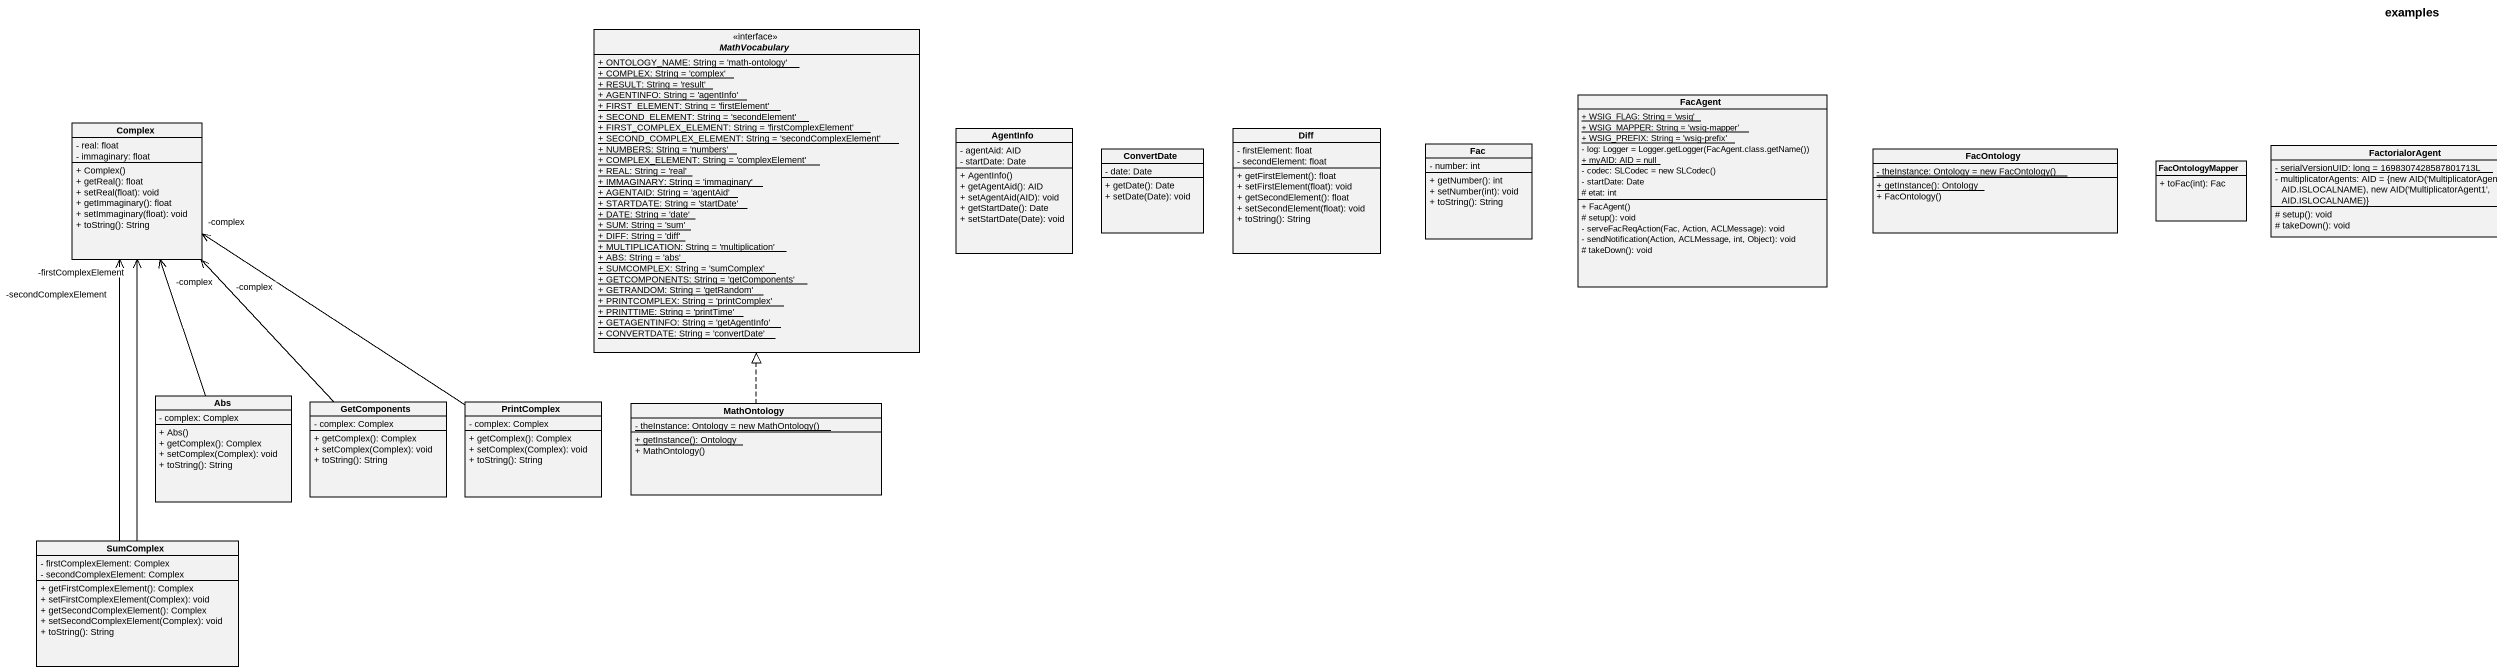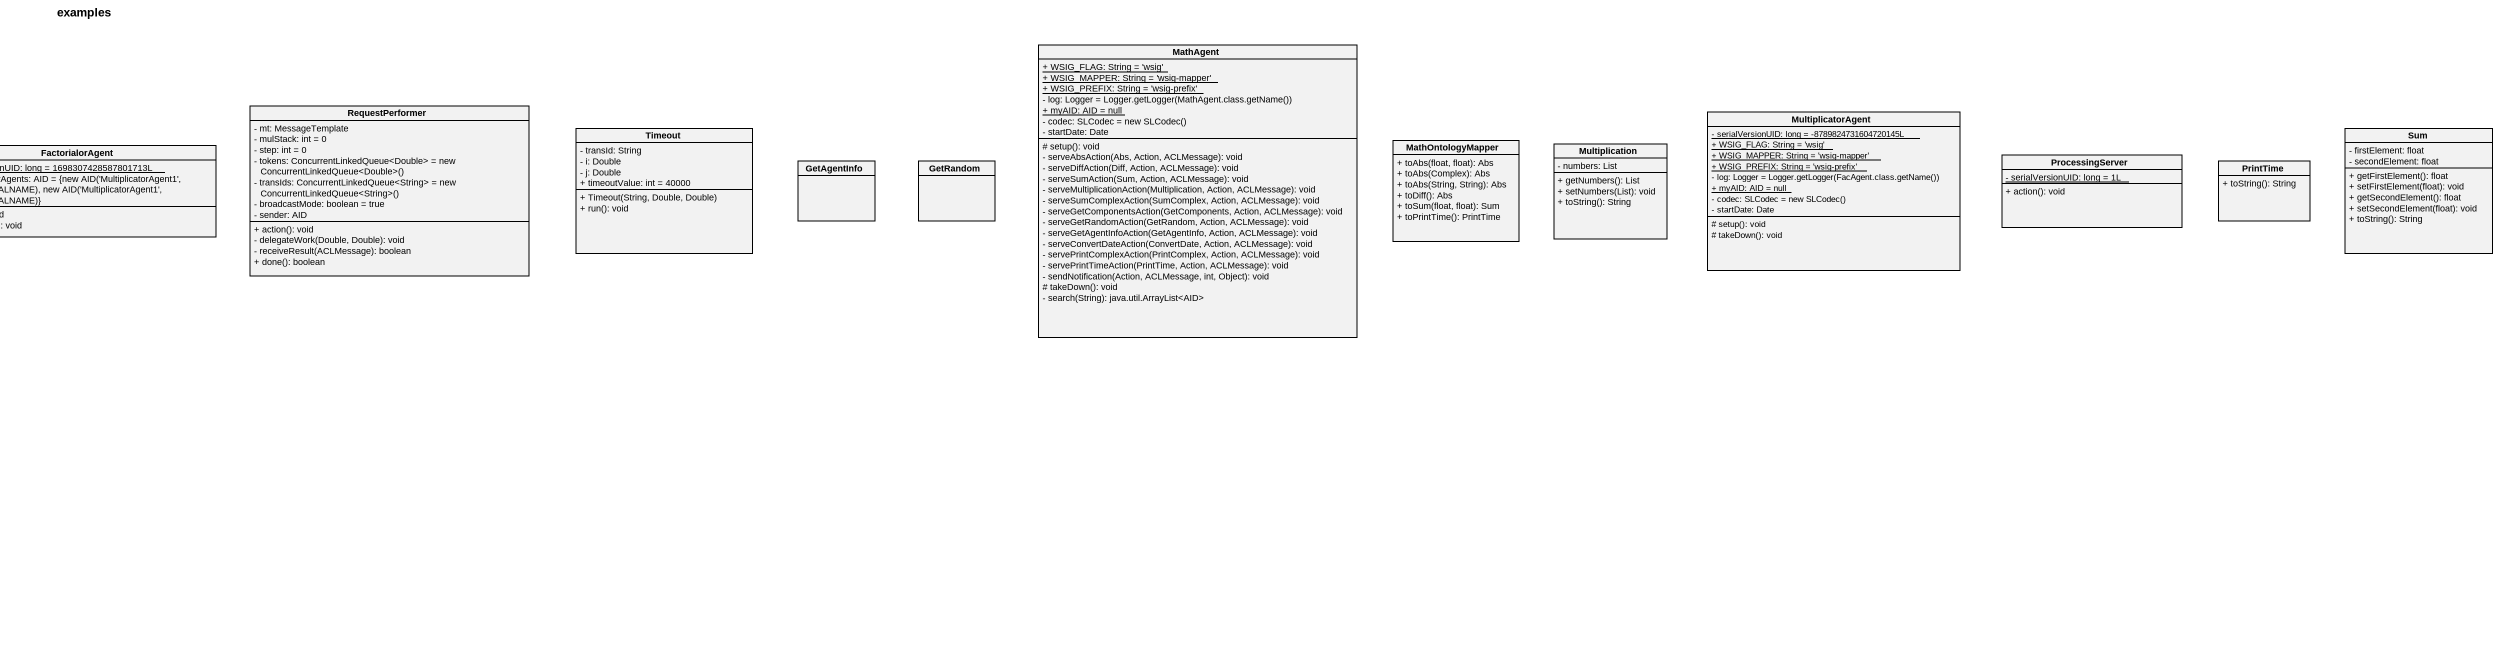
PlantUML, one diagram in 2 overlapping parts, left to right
@startuml
title examples
hide circle
hide empty members
skinparam classAttributeIconSize 0
interface MathVocabulary <<interface>> {
  {static} + ONTOLOGY_NAME: String = 'math-ontology'
  {static} + COMPLEX: String = 'complex'
  {static} + RESULT: String = 'result'
  {static} + AGENTINFO: String = 'agentInfo'
  {static} + FIRST_ELEMENT: String = 'firstElement'
  {static} + SECOND_ELEMENT: String = 'secondElement'
  {static} + FIRST_COMPLEX_ELEMENT: String = 'firstComplexElement'
  {static} + SECOND_COMPLEX_ELEMENT: String = 'secondComplexElement'
  {static} + NUMBERS: String = 'numbers'
  {static} + COMPLEX_ELEMENT: String = 'complexElement'
  {static} + REAL: String = 'real'
  {static} + IMMAGINARY: String = 'immaginary'
  {static} + AGENTAID: String = 'agentAid'
  {static} + STARTDATE: String = 'startDate'
  {static} + DATE: String = 'date'
  {static} + SUM: String = 'sum'
  {static} + DIFF: String = 'diff'
  {static} + MULTIPLICATION: String = 'multiplication'
  {static} + ABS: String = 'abs'
  {static} + SUMCOMPLEX: String = 'sumComplex'
  {static} + GETCOMPONENTS: String = 'getComponents'
  {static} + GETRANDOM: String = 'getRandom'
  {static} + PRINTCOMPLEX: String = 'printComplex'
  {static} + PRINTTIME: String = 'printTime'
  {static} + GETAGENTINFO: String = 'getAgentInfo'
  {static} + CONVERTDATE: String = 'convertDate'
}
class MathAgent {
  {static} + WSIG_FLAG: String = 'wsig'
  {static} + WSIG_MAPPER: String = 'wsig-mapper'
  {static} + WSIG_PREFIX: String = 'wsig-prefix'
  {field} - log: Logger = Logger.getLogger(MathAgent.class.getName())
  {static} + myAID: AID = null
  {field} - codec: SLCodec = new SLCodec()
  - startDate: Date
  # setup(): void
  - serveAbsAction(Abs, Action, ACLMessage): void
  - serveDiffAction(Diff, Action, ACLMessage): void
  - serveSumAction(Sum, Action, ACLMessage): void
  - serveMultiplicationAction(Multiplication, Action, ACLMessage): void
  - serveSumComplexAction(SumComplex, Action, ACLMessage): void
  - serveGetComponentsAction(GetComponents, Action, ACLMessage): void
  - serveGetRandomAction(GetRandom, Action, ACLMessage): void
  - serveGetAgentInfoAction(GetAgentInfo, Action, ACLMessage): void
  - serveConvertDateAction(ConvertDate, Action, ACLMessage): void
  - servePrintComplexAction(PrintComplex, Action, ACLMessage): void
  - servePrintTimeAction(PrintTime, Action, ACLMessage): void
  - sendNotification(Action, ACLMessage, int, Object): void
  # takeDown(): void
  - search(String): java.util.ArrayList<AID>
}
class FacAgent {
  {static} + WSIG_FLAG: String = 'wsig'
  {static} + WSIG_MAPPER: String = 'wsig-mapper'
  {static} + WSIG_PREFIX: String = 'wsig-prefix'
  {field} - log: Logger = Logger.getLogger(FacAgent.class.getName())
  {static} + myAID: AID = null
  {field} - codec: SLCodec = new SLCodec()
  - startDate: Date
  # etat: int
  + FacAgent()
  # setup(): void
  - serveFacReqAction(Fac, Action, ACLMessage): void
  - sendNotification(Action, ACLMessage, int, Object): void
  # takeDown(): void
}
class Complex {
  - real: float
  - immaginary: float
  + Complex()
  + getReal(): float
  + setReal(float): void
  + getImmaginary(): float
  + setImmaginary(float): void
  + toString(): String
}
class AgentInfo {
  - agentAid: AID
  - startDate: Date
  + AgentInfo()
  + getAgentAid(): AID
  + setAgentAid(AID): void
  + getStartDate(): Date
  + setStartDate(Date): void
}
class Diff {
  - firstElement: float
  - secondElement: float
  + getFirstElement(): float
  + setFirstElement(float): void
  + getSecondElement(): float
  + setSecondElement(float): void
  + toString(): String
}
class RequestPerformer {
  - mt: MessageTemplate
  - mulStack: int = 0
  - step: int = 0
  {field} - tokens: ConcurrentLinkedQueue<Double> = new ConcurrentLinkedQueue<Double>()
  {field} - transIds: ConcurrentLinkedQueue<String> = new ConcurrentLinkedQueue<String>()
  - broadcastMode: boolean = true
  - sender: AID
  + action(): void
  - delegateWork(Double, Double): void
  - receiveResult(ACLMessage): boolean
  + done(): boolean
}
class Timeout {
  - transId: String
  - i: Double
  - j: Double
  + timeoutValue: int = 40000
  + Timeout(String, Double, Double)
  + run(): void
}
class MultiplicatorAgent {
  {static} - serialVersionUID: long = -8789824731604720145L
  {static} + WSIG_FLAG: String = 'wsig'
  {static} + WSIG_MAPPER: String = 'wsig-mapper'
  {static} + WSIG_PREFIX: String = 'wsig-prefix'
  {field} - log: Logger = Logger.getLogger(FacAgent.class.getName())
  {static} + myAID: AID = null
  {field} - codec: SLCodec = new SLCodec()
  - startDate: Date
  # setup(): void
  # takeDown(): void
}
class Sum {
  - firstElement: float
  - secondElement: float
  + getFirstElement(): float
  + setFirstElement(float): void
  + getSecondElement(): float
  + setSecondElement(float): void
  + toString(): String
}
class ConvertDate {
  - date: Date
  + getDate(): Date
  + setDate(Date): void
}
class Fac {
  - number: int
  + getNumber(): int
  + setNumber(int): void
  + toString(): String
}
class FacOntology {
  {static} {field} - theInstance: Ontology = new FacOntology()
  {static} + getInstance(): Ontology
  + FacOntology()
}
class FacOntologyMapper {
  + toFac(int): Fac
}
class FactorialorAgent {
  {static} - serialVersionUID: long = 1698307428587801713L
  {field} - multiplicatorAgents: AID = {new AID('MultiplicatorAgent1', AID.ISLOCALNAME), new AID('MultiplicatorAgent1', AID.ISLOCALNAME)}
  # setup(): void
  # takeDown(): void
}
class GetAgentInfo
class GetRandom
class MathOntologyMapper {
  + toAbs(float, float): Abs
  + toAbs(Complex): Abs
  + toAbs(String, String): Abs
  + toDiff(): Abs
  + toSum(float, float): Sum
  + toPrintTime(): PrintTime
}
class Multiplication {
  - numbers: List
  + getNumbers(): List
  + setNumbers(List): void
  + toString(): String
}
class ProcessingServer {
  {static} - serialVersionUID: long = 1L
  + action(): void
}
class PrintTime {
  + toString(): String
}
class Abs {
  - complex: Complex
  + Abs()
  + getComplex(): Complex
  + setComplex(Complex): void
  + toString(): String
}
class GetComponents {
  - complex: Complex
  + getComplex(): Complex
  + setComplex(Complex): void
  + toString(): String
}
class PrintComplex {
  - complex: Complex
  + getComplex(): Complex
  + setComplex(Complex): void
  + toString(): String
}
class MathOntology {
  {static} {field} - theInstance: Ontology = new MathOntology()
  {static} + getInstance(): Ontology
  + MathOntology()
}
class SumComplex {
  - firstComplexElement: Complex
  - secondComplexElement: Complex
  + getFirstComplexElement(): Complex
  + setFirstComplexElement(Complex): void
  + getSecondComplexElement(): Complex
  + setSecondComplexElement(Complex): void
  + toString(): String
}
Abs -up-> "-complex" Complex
GetComponents -up-> "-complex" Complex
PrintComplex -up-> "-complex" Complex
MathOntology .up.|> MathVocabulary
SumComplex -up-> "-firstComplexElement" Complex
SumComplex -up-> "-secondComplexElement" Complex
@enduml
